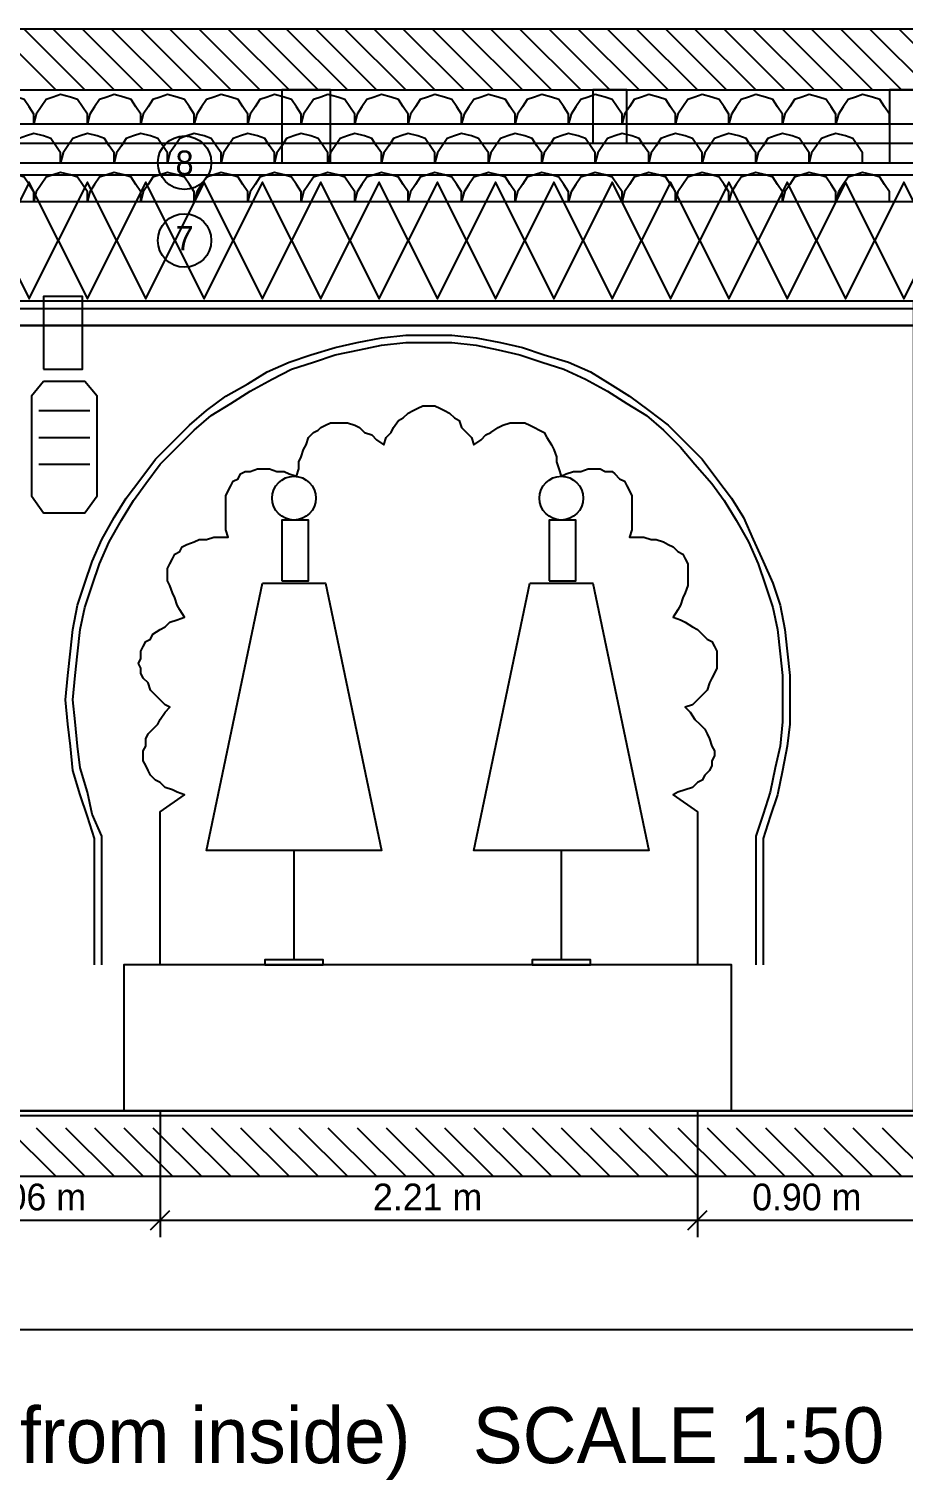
# Model space of a CAD drawing. Header units: metres. Extents: x 0 to 110, y 0 to 17.
# Drawn here: x 41.22 to 44.82, y -0.07 to 5.9 of the extents above; entities that cross this region are included whole.
import ezdxf
from ezdxf.enums import TextEntityAlignment as Align

# ---------------------------------------------------------------- set-up
doc = ezdxf.new("R2010")
doc.units = ezdxf.units.M
for name, color, linetype in [('A-ANNO', 2, 'CONTINUOUS'), ('A-DIM', 3, 'CONTINUOUS'), ('A-HATCH', 8, 'CONTINUOUS'), ('A-TITLE', 7, 'CONTINUOUS'), ('A-WALL-CUT', 7, 'CONTINUOUS'), ('I-CEIL', 30, 'CONTINUOUS'), ('I-DECO', 8, 'CONTINUOUS'), ('I-FINE', 9, 'CONTINUOUS'), ('I-FURN', 7, 'CONTINUOUS'), ('I-JOIN', 7, 'CONTINUOUS'), ('I-LIGHT', 2, 'CONTINUOUS')]:
    doc.layers.add(name, color=color, linetype=linetype)

msp = doc.modelspace()

# ---------------------------------------------------------------- linework, layer by layer
at = {"layer": 'A-ANNO'}
for centre in [(41.86, 5.35), (41.86, 5.03)]:
    msp.add_circle(centre, 0.11, dxfattribs=at)
at = {"layer": 'A-DIM'}
for p, q in [((41.76, 1.45), (41.76, 0.93)), ((41.76, 1.45), (41.76, 0.93)), ((43.97, 1.45), (43.97, 0.93)), ((43.97, 1.45), (43.97, 0.93)), ((41.72, 0.96), (41.8, 1.04)), ((41.72, 0.96), (41.8, 1.04)), ((43.93, 0.96), (44.01, 1.04)), ((43.93, 0.96), (44.01, 1.04)), ((40.69, 1), (41.76, 1)), ((41.76, 1), (43.97, 1)), ((43.97, 1), (44.86, 1)), ((34.86, 0.55), (44.86, 0.55))]:
    msp.add_line(p, q, dxfattribs=at)
at = {"layer": 'A-HATCH'}
for p, q in [((41.08, 5.9), (41.33, 5.65)), ((41.2, 5.9), (41.45, 5.65)), ((41.32, 5.9), (41.57, 5.65)), ((41.44, 5.9), (41.69, 5.65)), ((41.56, 5.9), (41.81, 5.65)), ((41.68, 5.9), (41.93, 5.65)), ((41.8, 5.9), (42.05, 5.65)), ((41.92, 5.9), (42.17, 5.65)), ((42.04, 5.9), (42.29, 5.65)), ((42.16, 5.9), (42.41, 5.65)), ((42.28, 5.9), (42.53, 5.65)), ((42.4, 5.9), (42.65, 5.65)), ((42.52, 5.9), (42.77, 5.65)), ((42.64, 5.9), (42.89, 5.65)), ((42.76, 5.9), (43.01, 5.65)), ((42.88, 5.9), (43.13, 5.65)), ((43, 5.9), (43.25, 5.65)), ((43.12, 5.9), (43.37, 5.65)), ((43.24, 5.9), (43.49, 5.65)), ((43.36, 5.9), (43.61, 5.65)), ((43.48, 5.9), (43.73, 5.65)), ((43.6, 5.9), (43.85, 5.65)), ((43.72, 5.9), (43.97, 5.65)), ((43.84, 5.9), (44.09, 5.65)), ((43.96, 5.9), (44.21, 5.65)), ((44.08, 5.9), (44.33, 5.65)), ((44.2, 5.9), (44.45, 5.65)), ((44.32, 5.9), (44.57, 5.65)), ((44.44, 5.9), (44.69, 5.65)), ((44.56, 5.9), (44.81, 5.65)), ((44.68, 5.9), (44.93, 5.65)), ((44.8, 5.9), (45.05, 5.65)), ((41.13, 1.38), (41.33, 1.18)), ((41.25, 1.38), (41.45, 1.18)), ((41.37, 1.38), (41.57, 1.18)), ((41.49, 1.38), (41.69, 1.18)), ((41.61, 1.38), (41.81, 1.18)), ((41.73, 1.38), (41.93, 1.18)), ((41.85, 1.38), (42.05, 1.18)), ((41.97, 1.38), (42.17, 1.18)), ((42.09, 1.38), (42.29, 1.18)), ((42.21, 1.38), (42.41, 1.18)), ((42.33, 1.38), (42.53, 1.18)), ((42.45, 1.38), (42.65, 1.18)), ((42.57, 1.38), (42.77, 1.18)), ((42.69, 1.38), (42.89, 1.18)), ((42.81, 1.38), (43.01, 1.18)), ((42.93, 1.38), (43.13, 1.18)), ((43.05, 1.38), (43.25, 1.18)), ((43.17, 1.38), (43.37, 1.18)), ((43.29, 1.38), (43.49, 1.18)), ((43.41, 1.38), (43.61, 1.18)), ((43.53, 1.38), (43.73, 1.18)), ((43.65, 1.38), (43.85, 1.18)), ((43.77, 1.38), (43.97, 1.18)), ((43.89, 1.38), (44.09, 1.18)), ((44.01, 1.38), (44.21, 1.18)), ((44.13, 1.38), (44.33, 1.18)), ((44.25, 1.38), (44.45, 1.18)), ((44.37, 1.38), (44.57, 1.18)), ((44.49, 1.38), (44.69, 1.18)), ((44.61, 1.38), (44.81, 1.18)), ((44.73, 1.38), (44.93, 1.18))]:
    msp.add_line(p, q, dxfattribs=at)
at = {"layer": 'A-WALL-CUT'}
for points in [[(34.61, 5.65), (45.11, 5.65), (45.11, 5.9), (34.61, 5.9)], [(34.61, 1.18), (45.11, 1.18), (45.11, 1.45), (34.61, 1.45)]]:
    msp.add_lwpolyline(points, close=True, dxfattribs=at)
at = {"layer": 'I-CEIL'}
for p, q in [((34.86, 5.43), (44.86, 5.43)), ((34.86, 5.35), (44.86, 5.35))]:
    msp.add_line(p, q, dxfattribs=at)
for points in [[(42.26, 5.35), (42.46, 5.35), (42.46, 5.65), (42.26, 5.65)], [(43.54, 5.43), (43.68, 5.43), (43.68, 5.65), (43.54, 5.65)], [(44.76, 5.35), (44.96, 5.35), (44.96, 5.65), (44.76, 5.65)]]:
    msp.add_lwpolyline(points, close=True, dxfattribs=at)
at = {"layer": 'I-DECO'}
for p, q in [((34.86, 5.3), (44.86, 5.3)), ((34.86, 4.75), (44.86, 4.75))]:
    msp.add_line(p, q, dxfattribs=at)
for points in [[(41.24, 5.51), (41.24, 5.55), (41.22, 5.58), (41.2, 5.61), (41.17, 5.62), (41.13, 5.63), (41.1, 5.62), (41.07, 5.61), (41.05, 5.58), (41.03, 5.55), (41.02, 5.51)], [(41.46, 5.51), (41.46, 5.55), (41.44, 5.58), (41.42, 5.61), (41.39, 5.62), (41.35, 5.63), (41.32, 5.62), (41.29, 5.61), (41.27, 5.58), (41.25, 5.55), (41.24, 5.51)], [(41.68, 5.51), (41.68, 5.55), (41.66, 5.58), (41.64, 5.61), (41.61, 5.62), (41.57, 5.63), (41.54, 5.62), (41.51, 5.61), (41.49, 5.58), (41.47, 5.55), (41.46, 5.51)], [(41.9, 5.51), (41.9, 5.55), (41.88, 5.58), (41.86, 5.61), (41.83, 5.62), (41.79, 5.63), (41.76, 5.62), (41.73, 5.61), (41.71, 5.58), (41.69, 5.55), (41.68, 5.51)], [(42.12, 5.51), (42.12, 5.55), (42.1, 5.58), (42.08, 5.61), (42.05, 5.62), (42.01, 5.63), (41.98, 5.62), (41.95, 5.61), (41.93, 5.58), (41.91, 5.55), (41.9, 5.51)], [(42.34, 5.51), (42.34, 5.55), (42.32, 5.58), (42.3, 5.61), (42.27, 5.62), (42.23, 5.63), (42.2, 5.62), (42.17, 5.61), (42.15, 5.58), (42.13, 5.55), (42.12, 5.51)], [(42.56, 5.51), (42.56, 5.55), (42.54, 5.58), (42.52, 5.61), (42.49, 5.62), (42.45, 5.63), (42.42, 5.62), (42.39, 5.61), (42.37, 5.58), (42.35, 5.55), (42.34, 5.51)], [(42.78, 5.51), (42.78, 5.55), (42.76, 5.58), (42.74, 5.61), (42.71, 5.62), (42.67, 5.63), (42.64, 5.62), (42.61, 5.61), (42.59, 5.58), (42.57, 5.55), (42.56, 5.51)], [(43, 5.51), (43, 5.55), (42.98, 5.58), (42.96, 5.61), (42.93, 5.62), (42.89, 5.63), (42.86, 5.62), (42.83, 5.61), (42.81, 5.58), (42.79, 5.55), (42.78, 5.51)], [(43.22, 5.51), (43.22, 5.55), (43.2, 5.58), (43.18, 5.61), (43.15, 5.62), (43.11, 5.63), (43.08, 5.62), (43.05, 5.61), (43.03, 5.58), (43.01, 5.55), (43, 5.51)], [(43.44, 5.51), (43.44, 5.55), (43.42, 5.58), (43.4, 5.61), (43.37, 5.62), (43.33, 5.63), (43.3, 5.62), (43.27, 5.61), (43.25, 5.58), (43.23, 5.55), (43.22, 5.51)], [(43.66, 5.51), (43.66, 5.55), (43.64, 5.58), (43.62, 5.61), (43.59, 5.62), (43.55, 5.63), (43.52, 5.62), (43.49, 5.61), (43.47, 5.58), (43.45, 5.55), (43.44, 5.51)], [(43.88, 5.51), (43.88, 5.55), (43.86, 5.58), (43.84, 5.61), (43.81, 5.62), (43.77, 5.63), (43.74, 5.62), (43.71, 5.61), (43.69, 5.58), (43.67, 5.55), (43.66, 5.51)], [(44.1, 5.51), (44.1, 5.55), (44.08, 5.58), (44.06, 5.61), (44.03, 5.62), (43.99, 5.63), (43.96, 5.62), (43.93, 5.61), (43.91, 5.58), (43.89, 5.55), (43.88, 5.51)], [(44.32, 5.51), (44.32, 5.55), (44.3, 5.58), (44.28, 5.61), (44.25, 5.62), (44.21, 5.63), (44.18, 5.62), (44.15, 5.61), (44.13, 5.58), (44.11, 5.55), (44.1, 5.51)], [(44.54, 5.51), (44.54, 5.55), (44.52, 5.58), (44.5, 5.61), (44.47, 5.62), (44.43, 5.63), (44.4, 5.62), (44.37, 5.61), (44.35, 5.58), (44.33, 5.55), (44.32, 5.51)], [(44.76, 5.51), (44.76, 5.55), (44.74, 5.58), (44.72, 5.61), (44.69, 5.62), (44.65, 5.63), (44.62, 5.62), (44.59, 5.61), (44.57, 5.58), (44.55, 5.55), (44.54, 5.51)], [(41.35, 5.35), (41.35, 5.39), (41.33, 5.42), (41.31, 5.45), (41.28, 5.46), (41.24, 5.47), (41.21, 5.46), (41.18, 5.45), (41.16, 5.42), (41.14, 5.39), (41.13, 5.35)], [(41.57, 5.35), (41.57, 5.39), (41.55, 5.42), (41.53, 5.45), (41.5, 5.46), (41.46, 5.47), (41.43, 5.46), (41.4, 5.45), (41.38, 5.42), (41.36, 5.39), (41.35, 5.35)], [(41.79, 5.35), (41.79, 5.39), (41.77, 5.42), (41.75, 5.45), (41.72, 5.46), (41.68, 5.47), (41.65, 5.46), (41.62, 5.45), (41.6, 5.42), (41.58, 5.39), (41.57, 5.35)], [(42.01, 5.35), (42.01, 5.39), (41.99, 5.42), (41.97, 5.45), (41.94, 5.46), (41.9, 5.47), (41.87, 5.46), (41.84, 5.45), (41.82, 5.42), (41.8, 5.39), (41.79, 5.35)], [(42.23, 5.35), (42.23, 5.39), (42.21, 5.42), (42.19, 5.45), (42.16, 5.46), (42.12, 5.47), (42.09, 5.46), (42.06, 5.45), (42.04, 5.42), (42.02, 5.39), (42.01, 5.35)], [(42.45, 5.35), (42.45, 5.39), (42.43, 5.42), (42.41, 5.45), (42.38, 5.46), (42.34, 5.47), (42.31, 5.46), (42.28, 5.45), (42.26, 5.42), (42.24, 5.39), (42.23, 5.35)], [(42.67, 5.35), (42.67, 5.39), (42.65, 5.42), (42.63, 5.45), (42.6, 5.46), (42.56, 5.47), (42.53, 5.46), (42.5, 5.45), (42.48, 5.42), (42.46, 5.39), (42.45, 5.35)], [(42.89, 5.35), (42.89, 5.39), (42.87, 5.42), (42.85, 5.45), (42.82, 5.46), (42.78, 5.47), (42.75, 5.46), (42.72, 5.45), (42.7, 5.42), (42.68, 5.39), (42.67, 5.35)], [(43.11, 5.35), (43.11, 5.39), (43.09, 5.42), (43.07, 5.45), (43.04, 5.46), (43, 5.47), (42.97, 5.46), (42.94, 5.45), (42.92, 5.42), (42.9, 5.39), (42.89, 5.35)], [(43.33, 5.35), (43.33, 5.39), (43.31, 5.42), (43.29, 5.45), (43.26, 5.46), (43.22, 5.47), (43.19, 5.46), (43.16, 5.45), (43.14, 5.42), (43.12, 5.39), (43.11, 5.35)], [(43.55, 5.35), (43.55, 5.39), (43.53, 5.42), (43.51, 5.45), (43.48, 5.46), (43.44, 5.47), (43.41, 5.46), (43.38, 5.45), (43.36, 5.42), (43.34, 5.39), (43.33, 5.35)], [(43.77, 5.35), (43.77, 5.39), (43.75, 5.42), (43.73, 5.45), (43.7, 5.46), (43.66, 5.47), (43.63, 5.46), (43.6, 5.45), (43.58, 5.42), (43.56, 5.39), (43.55, 5.35)], [(43.99, 5.35), (43.99, 5.39), (43.97, 5.42), (43.95, 5.45), (43.92, 5.46), (43.88, 5.47), (43.85, 5.46), (43.82, 5.45), (43.8, 5.42), (43.78, 5.39), (43.77, 5.35)], [(44.21, 5.35), (44.21, 5.39), (44.19, 5.42), (44.17, 5.45), (44.14, 5.46), (44.1, 5.47), (44.07, 5.46), (44.04, 5.45), (44.02, 5.42), (44, 5.39), (43.99, 5.35)], [(44.43, 5.35), (44.43, 5.39), (44.41, 5.42), (44.39, 5.45), (44.36, 5.46), (44.32, 5.47), (44.29, 5.46), (44.26, 5.45), (44.24, 5.42), (44.22, 5.39), (44.21, 5.35)], [(44.65, 5.35), (44.65, 5.39), (44.63, 5.42), (44.61, 5.45), (44.58, 5.46), (44.54, 5.47), (44.51, 5.46), (44.48, 5.45), (44.46, 5.42), (44.44, 5.39), (44.43, 5.35)], [(41.24, 5.19), (41.24, 5.23), (41.22, 5.26), (41.2, 5.29), (41.17, 5.3), (41.13, 5.31), (41.1, 5.3), (41.07, 5.29), (41.05, 5.26), (41.03, 5.23), (41.02, 5.19)], [(41.46, 5.19), (41.46, 5.23), (41.44, 5.26), (41.42, 5.29), (41.39, 5.3), (41.35, 5.31), (41.32, 5.3), (41.29, 5.29), (41.27, 5.26), (41.25, 5.23), (41.24, 5.19)], [(41.68, 5.19), (41.68, 5.23), (41.66, 5.26), (41.64, 5.29), (41.61, 5.3), (41.57, 5.31), (41.54, 5.3), (41.51, 5.29), (41.49, 5.26), (41.47, 5.23), (41.46, 5.19)], [(41.9, 5.19), (41.9, 5.23), (41.88, 5.26), (41.86, 5.29), (41.83, 5.3), (41.79, 5.31), (41.76, 5.3), (41.73, 5.29), (41.71, 5.26), (41.69, 5.23), (41.68, 5.19)], [(42.12, 5.19), (42.12, 5.23), (42.1, 5.26), (42.08, 5.29), (42.05, 5.3), (42.01, 5.31), (41.98, 5.3), (41.95, 5.29), (41.93, 5.26), (41.91, 5.23), (41.9, 5.19)], [(42.34, 5.19), (42.34, 5.23), (42.32, 5.26), (42.3, 5.29), (42.27, 5.3), (42.23, 5.31), (42.2, 5.3), (42.17, 5.29), (42.15, 5.26), (42.13, 5.23), (42.12, 5.19)], [(42.56, 5.19), (42.56, 5.23), (42.54, 5.26), (42.52, 5.29), (42.49, 5.3), (42.45, 5.31), (42.42, 5.3), (42.39, 5.29), (42.37, 5.26), (42.35, 5.23), (42.34, 5.19)], [(42.78, 5.19), (42.78, 5.23), (42.76, 5.26), (42.74, 5.29), (42.71, 5.3), (42.67, 5.31), (42.64, 5.3), (42.61, 5.29), (42.59, 5.26), (42.57, 5.23), (42.56, 5.19)], [(43, 5.19), (43, 5.23), (42.98, 5.26), (42.96, 5.29), (42.93, 5.3), (42.89, 5.31), (42.86, 5.3), (42.83, 5.29), (42.81, 5.26), (42.79, 5.23), (42.78, 5.19)], [(43.22, 5.19), (43.22, 5.23), (43.2, 5.26), (43.18, 5.29), (43.15, 5.3), (43.11, 5.31), (43.08, 5.3), (43.05, 5.29), (43.03, 5.26), (43.01, 5.23), (43, 5.19)], [(43.44, 5.19), (43.44, 5.23), (43.42, 5.26), (43.4, 5.29), (43.37, 5.3), (43.33, 5.31), (43.3, 5.3), (43.27, 5.29), (43.25, 5.26), (43.23, 5.23), (43.22, 5.19)], [(43.66, 5.19), (43.66, 5.23), (43.64, 5.26), (43.62, 5.29), (43.59, 5.3), (43.55, 5.31), (43.52, 5.3), (43.49, 5.29), (43.47, 5.26), (43.45, 5.23), (43.44, 5.19)], [(43.88, 5.19), (43.88, 5.23), (43.86, 5.26), (43.84, 5.29), (43.81, 5.3), (43.77, 5.31), (43.74, 5.3), (43.71, 5.29), (43.69, 5.26), (43.67, 5.23), (43.66, 5.19)], [(44.1, 5.19), (44.1, 5.23), (44.08, 5.26), (44.06, 5.29), (44.03, 5.3), (43.99, 5.31), (43.96, 5.3), (43.93, 5.29), (43.91, 5.26), (43.89, 5.23), (43.88, 5.19)], [(44.32, 5.19), (44.32, 5.23), (44.3, 5.26), (44.28, 5.29), (44.25, 5.3), (44.21, 5.31), (44.18, 5.3), (44.15, 5.29), (44.13, 5.26), (44.11, 5.23), (44.1, 5.19)], [(44.54, 5.19), (44.54, 5.23), (44.52, 5.26), (44.5, 5.29), (44.47, 5.3), (44.43, 5.31), (44.4, 5.3), (44.37, 5.29), (44.35, 5.26), (44.33, 5.23), (44.32, 5.19)], [(44.76, 5.19), (44.76, 5.23), (44.74, 5.26), (44.72, 5.29), (44.69, 5.3), (44.65, 5.31), (44.62, 5.3), (44.59, 5.29), (44.57, 5.26), (44.55, 5.23), (44.54, 5.19)]]:
    msp.add_lwpolyline(points, dxfattribs=at)
msp.add_lwpolyline([(34.86, 1.45), (44.86, 1.45), (44.86, 4.68), (34.86, 4.68)], close=True, dxfattribs=at)
at = {"layer": 'I-FINE'}
for p, q in [((41.26, 4.33), (41.47, 4.33)), ((41.26, 4.22), (41.47, 4.22)), ((41.26, 4.11), (41.47, 4.11)), ((34.86, 1.43), (44.86, 1.43))]:
    msp.add_line(p, q, dxfattribs=at)
for points in [[(41.1, 5.03), (41.22, 4.79), (41.34, 5.03), (41.22, 5.27)], [(41.34, 5.03), (41.46, 4.79), (41.58, 5.03), (41.46, 5.27)], [(41.58, 5.03), (41.7, 4.79), (41.82, 5.03), (41.7, 5.27)], [(41.82, 5.03), (41.94, 4.79), (42.06, 5.03), (41.94, 5.27)], [(42.06, 5.03), (42.18, 4.79), (42.3, 5.03), (42.18, 5.27)], [(42.3, 5.03), (42.42, 4.79), (42.54, 5.03), (42.42, 5.27)], [(42.54, 5.03), (42.66, 4.79), (42.78, 5.03), (42.66, 5.27)], [(42.78, 5.03), (42.9, 4.79), (43.02, 5.03), (42.9, 5.27)], [(43.02, 5.03), (43.14, 4.79), (43.26, 5.03), (43.14, 5.27)], [(43.26, 5.03), (43.38, 4.79), (43.5, 5.03), (43.38, 5.27)], [(43.5, 5.03), (43.62, 4.79), (43.74, 5.03), (43.62, 5.27)], [(43.74, 5.03), (43.86, 4.79), (43.98, 5.03), (43.86, 5.27)], [(43.98, 5.03), (44.1, 4.79), (44.22, 5.03), (44.1, 5.27)], [(44.22, 5.03), (44.34, 4.79), (44.46, 5.03), (44.34, 5.27)], [(44.46, 5.03), (44.58, 4.79), (44.7, 5.03), (44.58, 5.27)], [(44.7, 5.03), (44.82, 4.79), (44.94, 5.03), (44.82, 5.27)]]:
    msp.add_lwpolyline(points, close=True, dxfattribs=at)
at = {"layer": 'I-FURN'}
for p, q in [((42.31, 2.52), (42.31, 2.07)), ((43.41, 2.52), (43.41, 2.07))]:
    msp.add_line(p, q, dxfattribs=at)
for points in [[(42.26, 3.63), (42.37, 3.63), (42.37, 3.88), (42.26, 3.88)], [(43.36, 3.63), (43.47, 3.63), (43.47, 3.88), (43.36, 3.88)], [(42.18, 3.62), (42.44, 3.62), (42.67, 2.52), (41.95, 2.52)], [(43.28, 3.62), (43.54, 3.62), (43.77, 2.52), (43.05, 2.52)], [(42.19, 2.05), (42.43, 2.05), (42.43, 2.07), (42.19, 2.07)], [(43.29, 2.05), (43.53, 2.05), (43.53, 2.07), (43.29, 2.07)]]:
    msp.add_lwpolyline(points, close=True, dxfattribs=at)
for centre in [(42.31, 3.97), (43.41, 3.97)]:
    msp.add_circle(centre, 0.09, dxfattribs=at)
at = {"layer": 'I-JOIN'}
for p, q in [((34.86, 5.51), (44.86, 5.51)), ((34.86, 5.35), (44.86, 5.35)), ((34.86, 5.19), (44.86, 5.19))]:
    msp.add_line(p, q, dxfattribs=at)
for points in [[(34.86, 4.68), (44.86, 4.68), (44.86, 4.78), (34.86, 4.78)], [(41.61, 1.45), (44.11, 1.45), (44.11, 2.05), (41.61, 2.05)]]:
    msp.add_lwpolyline(points, close=True, dxfattribs=at)
for points in [[(41.49, 2.05), (41.49, 2.57), (41.46, 2.66), (41.43, 2.75), (41.4, 2.85), (41.39, 2.95), (41.38, 3.04), (41.37, 3.14), (41.38, 3.24), (41.39, 3.34), (41.4, 3.43), (41.42, 3.53), (41.45, 3.62), (41.48, 3.71), (41.52, 3.8), (41.57, 3.89), (41.62, 3.97), (41.68, 4.05), (41.74, 4.13), (41.81, 4.2), (41.88, 4.27), (41.95, 4.33), (42.03, 4.39), (42.12, 4.44), (42.2, 4.49), (42.29, 4.53), (42.38, 4.56), (42.48, 4.59), (42.57, 4.61), (42.67, 4.63), (42.77, 4.64), (42.86, 4.64), (42.96, 4.64), (43.06, 4.63), (43.16, 4.61), (43.25, 4.59), (43.34, 4.56), (43.44, 4.53), (43.53, 4.49), (43.61, 4.44), (43.69, 4.39), (43.77, 4.33), (43.85, 4.27), (43.92, 4.2), (43.99, 4.13), (44.05, 4.05), (44.11, 3.97), (44.16, 3.89), (44.2, 3.8), (44.24, 3.71), (44.28, 3.62), (44.31, 3.53), (44.33, 3.43), (44.34, 3.34), (44.35, 3.24), (44.35, 3.14), (44.35, 3.04), (44.34, 2.95), (44.32, 2.85), (44.3, 2.75), (44.27, 2.66), (44.24, 2.57), (44.24, 2.05)], [(41.52, 2.05), (41.52, 2.58), (41.48, 2.67), (41.46, 2.76), (41.43, 2.86), (41.42, 2.95), (41.41, 3.05), (41.4, 3.14), (41.41, 3.24), (41.42, 3.33), (41.43, 3.43), (41.45, 3.52), (41.48, 3.61), (41.51, 3.7), (41.55, 3.79), (41.6, 3.88), (41.65, 3.96), (41.7, 4.03), (41.76, 4.11), (41.83, 4.18), (41.9, 4.25), (41.97, 4.31), (42.05, 4.36), (42.13, 4.41), (42.22, 4.46), (42.3, 4.5), (42.39, 4.53), (42.48, 4.56), (42.58, 4.58), (42.67, 4.6), (42.77, 4.61), (42.86, 4.61), (42.96, 4.61), (43.06, 4.6), (43.15, 4.58), (43.24, 4.56), (43.33, 4.53), (43.42, 4.5), (43.51, 4.46), (43.6, 4.41), (43.68, 4.36), (43.76, 4.31), (43.83, 4.25), (43.9, 4.18), (43.96, 4.11), (44.03, 4.03), (44.08, 3.96), (44.13, 3.88), (44.18, 3.79), (44.22, 3.7), (44.25, 3.61), (44.28, 3.52), (44.3, 3.43), (44.31, 3.33), (44.32, 3.24), (44.32, 3.14), (44.32, 3.05), (44.31, 2.95), (44.29, 2.86), (44.27, 2.76), (44.24, 2.67), (44.21, 2.58), (44.21, 2.05)], [(41.76, 2.05), (41.76, 2.68), (41.86, 2.75), (41.83, 2.76), (41.81, 2.77), (41.78, 2.78), (41.76, 2.8), (41.74, 2.81), (41.72, 2.83), (41.71, 2.85), (41.7, 2.87), (41.69, 2.89), (41.69, 2.91), (41.69, 2.93), (41.7, 2.95), (41.7, 2.98), (41.71, 3), (41.73, 3.02), (41.75, 3.04), (41.76, 3.06), (41.78, 3.09), (41.8, 3.11), (41.78, 3.12), (41.76, 3.14), (41.74, 3.16), (41.72, 3.18), (41.71, 3.21), (41.69, 3.23), (41.68, 3.25), (41.68, 3.27), (41.67, 3.29), (41.68, 3.31), (41.68, 3.34), (41.69, 3.36), (41.7, 3.38), (41.72, 3.39), (41.73, 3.41), (41.76, 3.43), (41.78, 3.44), (41.8, 3.46), (41.83, 3.47), (41.86, 3.48), (41.84, 3.51), (41.83, 3.53), (41.82, 3.56), (41.81, 3.58), (41.8, 3.61), (41.79, 3.63), (41.79, 3.66), (41.79, 3.68), (41.8, 3.7), (41.81, 3.72), (41.82, 3.74), (41.84, 3.75), (41.85, 3.77), (41.87, 3.78), (41.9, 3.79), (41.92, 3.8), (41.95, 3.8), (41.98, 3.81), (42.01, 3.81), (42.04, 3.81), (42.03, 3.84), (42.03, 3.87), (42.03, 3.9), (42.03, 3.93), (42.03, 3.95), (42.03, 3.98), (42.04, 4), (42.05, 4.02), (42.06, 4.04), (42.08, 4.05), (42.09, 4.07), (42.11, 4.08), (42.13, 4.08), (42.16, 4.09), (42.18, 4.09), (42.21, 4.09), (42.24, 4.08), (42.27, 4.08), (42.29, 4.07), (42.32, 4.06), (42.33, 4.09), (42.33, 4.12), (42.34, 4.14), (42.35, 4.17), (42.36, 4.19), (42.37, 4.22), (42.39, 4.24), (42.41, 4.25), (42.42, 4.26), (42.44, 4.27), (42.46, 4.28), (42.49, 4.28), (42.51, 4.28), (42.53, 4.28), (42.56, 4.27), (42.58, 4.26), (42.6, 4.24), (42.63, 4.23), (42.65, 4.21), (42.68, 4.19), (42.69, 4.22), (42.71, 4.24), (42.72, 4.26), (42.74, 4.29), (42.76, 4.3), (42.78, 4.32), (42.8, 4.33), (42.82, 4.34), (42.84, 4.35), (42.86, 4.35), (42.89, 4.35), (42.91, 4.34), (42.93, 4.33), (42.95, 4.32), (42.97, 4.3), (42.99, 4.29), (43, 4.26), (43.02, 4.24), (43.04, 4.22), (43.05, 4.19), (43.08, 4.21), (43.1, 4.23), (43.12, 4.24), (43.15, 4.26), (43.17, 4.27), (43.2, 4.28), (43.22, 4.28), (43.24, 4.28), (43.26, 4.28), (43.28, 4.27), (43.3, 4.26), (43.32, 4.25), (43.34, 4.24), (43.35, 4.22), (43.37, 4.19), (43.38, 4.17), (43.39, 4.14), (43.39, 4.12), (43.4, 4.09), (43.41, 4.06), (43.43, 4.07), (43.46, 4.08), (43.49, 4.08), (43.52, 4.09), (43.54, 4.09), (43.57, 4.09), (43.59, 4.08), (43.62, 4.08), (43.63, 4.07), (43.65, 4.05), (43.67, 4.04), (43.68, 4.02), (43.69, 4), (43.7, 3.98), (43.7, 3.95), (43.7, 3.93), (43.7, 3.9), (43.7, 3.87), (43.7, 3.84), (43.69, 3.81), (43.72, 3.81), (43.75, 3.81), (43.78, 3.8), (43.8, 3.8), (43.83, 3.79), (43.85, 3.78), (43.87, 3.77), (43.89, 3.75), (43.91, 3.74), (43.92, 3.72), (43.93, 3.7), (43.93, 3.68), (43.93, 3.66), (43.93, 3.63), (43.93, 3.61), (43.92, 3.58), (43.91, 3.56), (43.9, 3.53), (43.89, 3.51), (43.87, 3.48), (43.9, 3.47), (43.92, 3.46), (43.95, 3.44), (43.97, 3.43), (43.99, 3.41), (44.01, 3.39), (44.03, 3.38), (44.04, 3.36), (44.05, 3.34), (44.05, 3.31), (44.05, 3.29), (44.05, 3.27), (44.04, 3.25), (44.03, 3.23), (44.02, 3.21), (44.01, 3.18), (43.99, 3.16), (43.97, 3.14), (43.95, 3.12), (43.92, 3.11), (43.94, 3.09), (43.96, 3.06), (43.98, 3.04), (44, 3.02), (44.01, 3), (44.02, 2.98), (44.03, 2.95), (44.04, 2.93), (44.04, 2.91), (44.03, 2.89), (44.03, 2.87), (44.02, 2.85), (44, 2.83), (43.99, 2.81), (43.97, 2.8), (43.95, 2.78), (43.92, 2.77), (43.89, 2.76), (43.87, 2.75), (43.97, 2.68), (43.97, 2.05)]]:
    msp.add_lwpolyline(points, dxfattribs=at)
at = {"layer": 'I-LIGHT'}
for points in [[(41.28, 4.5), (41.44, 4.5), (41.44, 4.8), (41.28, 4.8)], [(41.28, 4.45), (41.23, 4.39), (41.23, 3.98), (41.28, 3.91), (41.45, 3.91), (41.5, 3.98), (41.5, 4.39), (41.45, 4.45)]]:
    msp.add_lwpolyline(points, close=True, dxfattribs=at)

# ---------------------------------------------------------------- texts
at = {"layer": 'A-ANNO'}
for s, p in [('8', (41.86, 5.3)), ('7', (41.86, 4.99))]:
    msp.add_text(s, height=0.1, dxfattribs=at).set_placement(p, align=Align.CENTER)
at = {"layer": 'A-DIM'}
for s, p in [('1.06 m', (41.23, 1.04)), ('2.21 m', (42.86, 1.04)), ('0.90 m', (44.42, 1.04))]:
    msp.add_text(s, height=0.11, dxfattribs=at).set_placement(p, align=Align.CENTER)
at = {"layer": 'A-TITLE'}
msp.add_text('ELEVATION A - FRONT WALL, ENTRANCE (from inside)   SCALE 1:50', height=0.23, dxfattribs=at).set_placement((34.86, 0))

doc.saveas('drawing.dxf')
